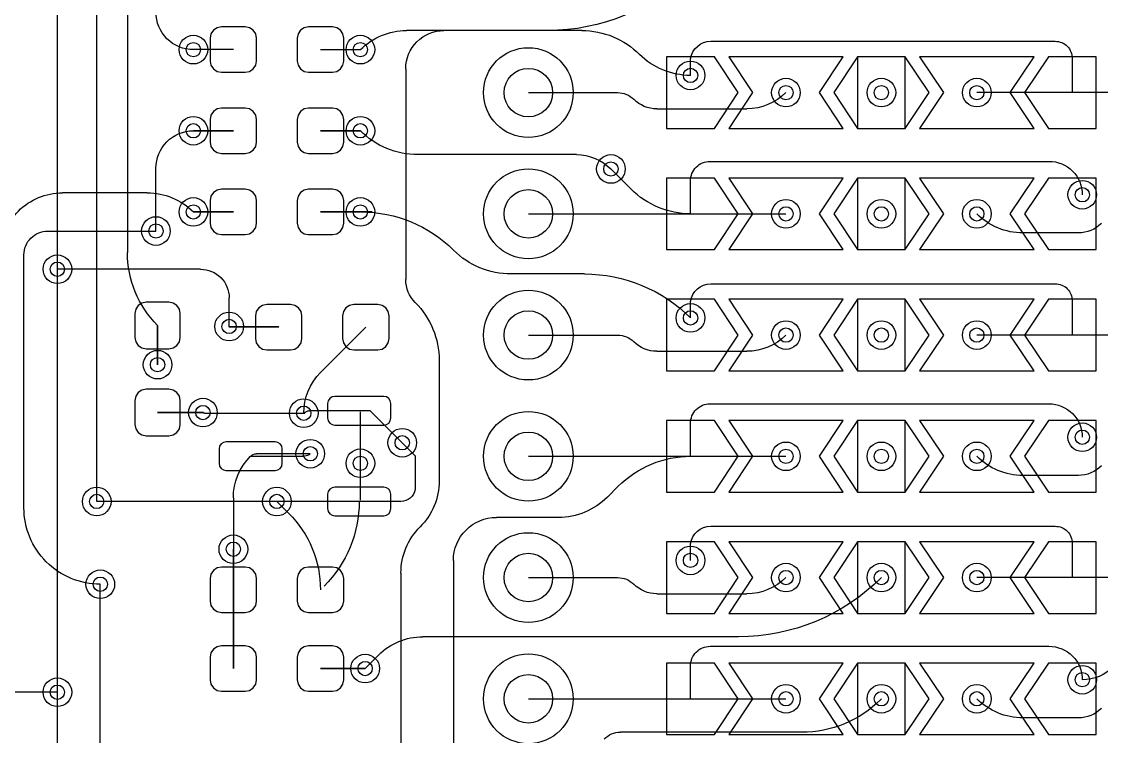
# Model space of a CAD drawing. Header units: millimetres. Extents: x -220 to 263, y -14 to 135.
# Drawn here: x -69.67 to -47.04, y 77.91 to 92.89 of the extents above; entities that cross this region are included whole.
import ezdxf

# ---------------------------------------------------------------- set-up
doc = ezdxf.new("R2010")
doc.units = ezdxf.units.MM
doc.layers.add('livello 8', color=18, linetype='Continuous', lineweight=25, true_color=0x000000)
doc.layers.add('livello 9', color=18, linetype='Continuous', lineweight=25, true_color=0x000000)

msp = doc.modelspace()

# ---------------------------------------------------------------- linework, layer by layer
at = {"layer": 'livello 8', "color": 163, "true_color": 0x4d7fc4, "flags": 128}
for points in [[(-68.923, 78.837), (-68.923, 106.899)], [(-68.098, 86.734), (-68.098, 105.724)], [(-67.456, 95.465), (-67.456, 88.051)], [(-65.723, 92.061), (-65.704, 91.971), (-65.653, 91.894), (-65.576, 91.842), (-65.485, 91.824), (-64.985, 91.824), (-64.894, 91.842), (-64.817, 91.894), (-64.766, 91.971), (-64.748, 92.061), (-64.748, 92.536), (-64.766, 92.627), (-64.817, 92.704), (-64.894, 92.756), (-64.985, 92.774), (-65.485, 92.774), (-65.576, 92.756), (-65.653, 92.704), (-65.704, 92.627), (-65.723, 92.536), (-65.723, 92.061)], [(-63.898, 92.061), (-63.879, 91.971), (-63.828, 91.894), (-63.751, 91.842), (-63.66, 91.824), (-63.16, 91.824), (-63.069, 91.842), (-62.992, 91.894), (-62.941, 91.971), (-62.923, 92.061), (-62.923, 92.536), (-62.941, 92.627), (-62.992, 92.704), (-63.069, 92.756), (-63.16, 92.774), (-63.66, 92.774), (-63.751, 92.756), (-63.828, 92.704), (-63.879, 92.627), (-63.898, 92.536), (-63.898, 92.061)], [(-58.648, 92.699), (-60.823, 92.699)], [(-65.235, 92.299), (-66.073, 92.299)], [(-63.41, 92.299), (-62.573, 92.299)], [(-54.655, 91.399), (-55.155, 92.149), (-56.155, 92.149), (-56.155, 90.649), (-55.155, 90.649), (-54.655, 91.399)], [(-54.355, 91.399), (-54.855, 90.649), (-52.455, 90.649), (-52.955, 91.399), (-52.455, 92.149), (-54.855, 92.149), (-54.355, 91.399)], [(-52.655, 91.399), (-52.155, 90.649), (-51.155, 90.649), (-51.155, 92.149), (-52.155, 92.149), (-52.655, 91.399)], [(-61.623, 91.899), (-61.623, 87.482)], [(-43.813, 91.399), (-49.655, 91.399)], [(-65.723, 90.361), (-65.704, 90.271), (-65.653, 90.194), (-65.576, 90.142), (-65.485, 90.124), (-64.985, 90.124), (-64.894, 90.142), (-64.817, 90.194), (-64.766, 90.271), (-64.748, 90.361), (-64.748, 90.836), (-64.766, 90.927), (-64.817, 91.004), (-64.894, 91.056), (-64.985, 91.074), (-65.485, 91.074), (-65.576, 91.056), (-65.653, 91.004), (-65.704, 90.927), (-65.723, 90.836), (-65.723, 90.361)], [(-63.898, 90.361), (-63.879, 90.271), (-63.828, 90.194), (-63.751, 90.142), (-63.66, 90.124), (-63.16, 90.124), (-63.069, 90.142), (-62.992, 90.194), (-62.941, 90.271), (-62.923, 90.361), (-62.923, 90.836), (-62.941, 90.927), (-62.992, 91.004), (-63.069, 91.056), (-63.16, 91.074), (-63.66, 91.074), (-63.751, 91.056), (-63.828, 91.004), (-63.879, 90.927), (-63.898, 90.836), (-63.898, 90.361)], [(-66.073, 90.599), (-65.235, 90.599)], [(-62.573, 90.599), (-63.41, 90.599)], [(-55.245, 89.959), (-48.145, 89.959)], [(-66.857, 88.499), (-66.857, 89.814)], [(-56.897, 89.374), (-57.323, 89.799)], [(-54.655, 88.859), (-55.155, 89.609), (-56.155, 89.609), (-56.155, 88.109), (-55.155, 88.109), (-54.655, 88.859)], [(-54.355, 88.859), (-54.855, 88.109), (-52.455, 88.109), (-52.955, 88.859), (-52.455, 89.609), (-54.855, 89.609), (-54.355, 88.859)], [(-52.655, 88.859), (-52.155, 88.109), (-51.155, 88.109), (-51.155, 89.609), (-52.155, 89.609), (-52.655, 88.859)], [(-55.655, 88.859), (-55.655, 89.549)], [(-65.723, 88.661), (-65.704, 88.571), (-65.653, 88.494), (-65.576, 88.442), (-65.485, 88.424), (-64.985, 88.424), (-64.894, 88.442), (-64.817, 88.494), (-64.766, 88.571), (-64.748, 88.661), (-64.748, 89.136), (-64.766, 89.227), (-64.817, 89.304), (-64.894, 89.356), (-64.985, 89.374), (-65.485, 89.374), (-65.576, 89.356), (-65.653, 89.304), (-65.704, 89.227), (-65.723, 89.136), (-65.723, 88.661)], [(-63.898, 88.661), (-63.879, 88.571), (-63.828, 88.494), (-63.751, 88.442), (-63.66, 88.424), (-63.16, 88.424), (-63.069, 88.442), (-62.992, 88.494), (-62.941, 88.571), (-62.923, 88.661), (-62.923, 89.136), (-62.941, 89.227), (-62.992, 89.304), (-63.069, 89.356), (-63.16, 89.374), (-63.66, 89.374), (-63.751, 89.356), (-63.828, 89.304), (-63.879, 89.227), (-63.898, 89.136), (-63.898, 88.661)], [(-65.235, 88.899), (-66.073, 88.899)], [(-63.41, 88.899), (-62.573, 88.899)], [(-47.527, 88.459), (-48.689, 88.459)], [(-66.585, 86.033), (-66.494, 86.051), (-66.417, 86.103), (-66.366, 86.18), (-66.348, 86.271), (-66.348, 86.771), (-66.366, 86.862), (-66.417, 86.939), (-66.494, 86.99), (-66.585, 87.008), (-67.06, 87.008), (-67.151, 86.99), (-67.228, 86.939), (-67.279, 86.862), (-67.298, 86.771), (-67.298, 86.271), (-67.279, 86.18), (-67.228, 86.103), (-67.151, 86.051), (-67.06, 86.033), (-66.585, 86.033)], [(-63.798, 86.721), (-63.816, 86.812), (-63.867, 86.889), (-63.944, 86.94), (-64.035, 86.958), (-64.535, 86.958), (-64.626, 86.94), (-64.703, 86.889), (-64.754, 86.812), (-64.773, 86.721), (-64.773, 86.246), (-64.754, 86.155), (-64.703, 86.078), (-64.626, 86.026), (-64.535, 86.008), (-64.035, 86.008), (-63.944, 86.026), (-63.867, 86.078), (-63.816, 86.155), (-63.798, 86.246), (-63.798, 86.721)], [(-61.973, 86.721), (-61.991, 86.812), (-62.042, 86.889), (-62.119, 86.94), (-62.21, 86.958), (-62.71, 86.958), (-62.801, 86.94), (-62.878, 86.889), (-62.929, 86.812), (-62.948, 86.721), (-62.948, 86.246), (-62.929, 86.155), (-62.878, 86.078), (-62.801, 86.026), (-62.71, 86.008), (-62.21, 86.008), (-62.119, 86.026), (-62.042, 86.078), (-61.991, 86.155), (-61.973, 86.246), (-61.973, 86.721)], [(-54.655, 86.319), (-55.155, 87.069), (-56.155, 87.069), (-56.155, 85.569), (-55.155, 85.569), (-54.655, 86.319)], [(-54.355, 86.319), (-54.855, 85.569), (-52.455, 85.569), (-52.955, 86.319), (-52.455, 87.069), (-54.855, 87.069), (-54.355, 86.319)], [(-52.655, 86.319), (-52.155, 85.569), (-51.155, 85.569), (-51.155, 87.069), (-52.155, 87.069), (-52.655, 86.319)], [(-68.098, 86.733), (-68.098, 86.734)], [(-68.098, 82.833), (-68.098, 86.733)], [(-66.823, 86.521), (-66.823, 85.699)], [(-65.323, 86.499), (-64.301, 86.499)], [(-62.46, 86.483), (-63.406, 85.538)], [(-43.813, 86.319), (-49.655, 86.319)], [(-60.923, 85.792), (-60.923, 83.265)], [(-66.585, 84.208), (-66.494, 84.226), (-66.417, 84.278), (-66.366, 84.355), (-66.348, 84.446), (-66.348, 84.946), (-66.366, 85.037), (-66.417, 85.114), (-66.494, 85.165), (-66.585, 85.183), (-67.06, 85.183), (-67.151, 85.165), (-67.228, 85.114), (-67.279, 85.037), (-67.298, 84.946), (-67.298, 84.446), (-67.279, 84.355), (-67.228, 84.278), (-67.151, 84.226), (-67.06, 84.208), (-66.585, 84.208)], [(-61.935, 84.883), (-61.946, 84.941), (-61.979, 84.989), (-62.028, 85.022), (-62.085, 85.033), (-63.11, 85.033), (-63.167, 85.022), (-63.216, 84.989), (-63.249, 84.941), (-63.26, 84.883), (-63.26, 84.583), (-63.249, 84.526), (-63.216, 84.477), (-63.167, 84.445), (-63.11, 84.433), (-62.085, 84.433), (-62.028, 84.445), (-61.979, 84.477), (-61.946, 84.526), (-61.935, 84.583), (-61.935, 84.883)], [(-55.245, 84.879), (-48.145, 84.879)], [(-66.823, 84.696), (-65.873, 84.696)], [(-65.842, 84.683), (-63.735, 84.683)], [(-62.573, 83.633), (-62.573, 84.708)], [(-54.655, 83.779), (-55.155, 84.529), (-56.155, 84.529), (-56.155, 83.029), (-55.155, 83.029), (-54.655, 83.779)], [(-55.655, 83.779), (-55.655, 84.469)], [(-54.355, 83.779), (-54.855, 83.029), (-52.455, 83.029), (-52.955, 83.779), (-52.455, 84.529), (-54.855, 84.529), (-54.355, 83.779)], [(-52.655, 83.779), (-52.155, 83.029), (-51.155, 83.029), (-51.155, 84.529), (-52.155, 84.529), (-52.655, 83.779)], [(-64.21, 83.933), (-64.221, 83.991), (-64.254, 84.039), (-64.303, 84.072), (-64.36, 84.083), (-65.385, 84.083), (-65.442, 84.072), (-65.491, 84.039), (-65.524, 83.991), (-65.535, 83.933), (-65.535, 83.633), (-65.524, 83.576), (-65.491, 83.527), (-65.442, 83.495), (-65.385, 83.483), (-64.36, 83.483), (-64.303, 83.495), (-64.254, 83.527), (-64.221, 83.576), (-64.21, 83.633), (-64.21, 83.933)], [(-61.696, 84.063), (-61.424, 83.791)], [(-63.623, 83.833), (-64.752, 83.833)], [(-61.424, 83.791), (-61.424, 83.086)], [(-47.527, 83.379), (-48.689, 83.379)], [(-61.935, 82.983), (-61.946, 83.041), (-61.979, 83.089), (-62.028, 83.122), (-62.085, 83.133), (-63.11, 83.133), (-63.167, 83.122), (-63.216, 83.089), (-63.249, 83.041), (-63.26, 82.983), (-63.26, 82.683), (-63.249, 82.626), (-63.216, 82.577), (-63.167, 82.545), (-63.11, 82.533), (-62.085, 82.533), (-62.028, 82.545), (-61.979, 82.577), (-61.946, 82.626), (-61.935, 82.683), (-61.935, 82.983)], [(-57.17, 83.151), (-57.398, 82.923)], [(-65.235, 82.908), (-65.235, 81.833)], [(-64.073, 82.584), (-64.323, 82.833)], [(-61.723, 82.833), (-62.598, 82.833)], [(-58.423, 82.499), (-59.723, 82.499)], [(-54.655, 81.239), (-55.155, 81.989), (-56.155, 81.989), (-56.155, 80.489), (-55.155, 80.489), (-54.655, 81.239)], [(-54.355, 81.239), (-54.855, 80.489), (-52.455, 80.489), (-52.955, 81.239), (-52.455, 81.989), (-54.855, 81.989), (-54.355, 81.239)], [(-52.655, 81.239), (-52.155, 80.489), (-51.155, 80.489), (-51.155, 81.989), (-52.155, 81.989), (-52.655, 81.239)], [(-65.235, 81.833), (-65.235, 80.983)], [(-60.623, 81.599), (-60.623, 58.999)], [(-65.723, 80.746), (-65.704, 80.655), (-65.653, 80.578), (-65.576, 80.526), (-65.485, 80.508), (-64.985, 80.508), (-64.894, 80.526), (-64.817, 80.578), (-64.766, 80.655), (-64.748, 80.746), (-64.748, 81.221), (-64.766, 81.312), (-64.817, 81.389), (-64.894, 81.44), (-64.985, 81.458), (-65.485, 81.458), (-65.576, 81.44), (-65.653, 81.389), (-65.704, 81.312), (-65.723, 81.221), (-65.723, 80.746)], [(-63.898, 80.746), (-63.879, 80.655), (-63.828, 80.578), (-63.751, 80.526), (-63.66, 80.508), (-63.16, 80.508), (-63.069, 80.526), (-62.992, 80.578), (-62.941, 80.655), (-62.923, 80.746), (-62.923, 81.221), (-62.941, 81.312), (-62.992, 81.389), (-63.069, 81.44), (-63.16, 81.458), (-63.66, 81.458), (-63.751, 81.44), (-63.828, 81.389), (-63.879, 81.312), (-63.898, 81.221), (-63.898, 80.746)], [(-61.723, 81.333), (-61.723, 73.499)], [(-43.813, 81.239), (-49.655, 81.239)], [(-68.023, 41.709), (-68.023, 81.099)], [(-65.235, 80.983), (-65.235, 79.333)], [(-65.723, 79.096), (-65.704, 79.005), (-65.653, 78.928), (-65.576, 78.876), (-65.485, 78.858), (-64.985, 78.858), (-64.894, 78.876), (-64.817, 78.928), (-64.766, 79.005), (-64.748, 79.096), (-64.748, 79.571), (-64.766, 79.662), (-64.817, 79.739), (-64.894, 79.79), (-64.985, 79.808), (-65.485, 79.808), (-65.576, 79.79), (-65.653, 79.739), (-65.704, 79.662), (-65.723, 79.571), (-65.723, 79.096)], [(-63.898, 79.096), (-63.879, 79.005), (-63.828, 78.928), (-63.751, 78.876), (-63.66, 78.858), (-63.16, 78.858), (-63.069, 78.876), (-62.992, 78.928), (-62.941, 79.005), (-62.923, 79.096), (-62.923, 79.571), (-62.941, 79.662), (-62.992, 79.739), (-63.069, 79.79), (-63.16, 79.808), (-63.66, 79.808), (-63.751, 79.79), (-63.828, 79.739), (-63.879, 79.662), (-63.898, 79.571), (-63.898, 79.096)], [(-55.245, 79.799), (-48.145, 79.799)], [(-54.655, 78.699), (-55.155, 79.449), (-56.155, 79.449), (-56.155, 77.949), (-55.155, 77.949), (-54.655, 78.699)], [(-54.355, 78.699), (-54.855, 77.949), (-52.455, 77.949), (-52.955, 78.699), (-52.455, 79.449), (-54.855, 79.449), (-54.355, 78.699)], [(-52.655, 78.699), (-52.155, 77.949), (-51.155, 77.949), (-51.155, 79.449), (-52.155, 79.449), (-52.655, 78.699)], [(-62.473, 79.333), (-63.41, 79.333)], [(-55.655, 78.699), (-55.655, 79.389)], [(-68.923, 68.849), (-68.923, 78.837)], [(-47.527, 78.299), (-48.689, 78.299)]]:
    msp.add_lwpolyline(points, dxfattribs=at)
for points in [[(-55.655, 93.939, -0.198912), (-58.648, 92.699)], [(-66.073, 92.299, -0.414214), (-66.856, 93.083)], [(-61.623, 91.899, -0.414214), (-60.823, 92.699)], [(-66.857, 89.814, -0.414214), (-66.073, 90.599)], [(-55.655, 89.549, -0.414214), (-55.245, 89.959)], [(-48.145, 89.959, -0.414214), (-47.445, 89.259)], [(-55.655, 88.859, -0.198909), (-56.897, 89.374)], [(-48.689, 88.459, -0.198913), (-49.655, 88.859)], [(-47.045, 88.659, -0.19891), (-47.527, 88.459)], [(-66.822, 86.521, -0.198922), (-67.456, 88.051)], [(-61.423, 86.999, -0.198878), (-61.623, 87.482)], [(-61.422, 86.999, -0.198906), (-60.923, 85.792)], [(-64.301, 86.499, -0.414214), (-64.285, 86.483)], [(-63.759, 84.683, -0.198913), (-63.406, 85.538)], [(-55.655, 84.469, -0.414214), (-55.245, 84.879)], [(-48.145, 84.879, -0.414214), (-47.445, 84.179)], [(-65.842, 84.683, -0.198936), (-65.873, 84.696)], [(-65.872, 84.696, -0.414214), (-65.862, 84.706)], [(-65.235, 82.908, -0.198914), (-64.873, 83.783)], [(-64.872, 83.783, -0.19891), (-64.752, 83.833)], [(-57.17, 83.151, -0.198913), (-55.655, 83.779)], [(-48.689, 83.379, -0.198913), (-49.655, 83.779)], [(-47.045, 83.579, -0.19891), (-47.527, 83.379)], [(-61.424, 83.086, -0.362572), (-61.723, 82.833)], [(-60.922, 83.265, -0.198921), (-61.323, 82.299)], [(-57.398, 82.923, -0.198926), (-58.423, 82.499)], [(-64.073, 82.584, -0.198913), (-63.41, 80.983)], [(-60.623, 81.599, -0.414214), (-59.723, 82.499)], [(-61.723, 81.333, -0.198913), (-61.323, 82.299)], [(-55.655, 79.389, -0.414214), (-55.245, 79.799)], [(-48.145, 79.799, -0.414214), (-47.445, 79.099)], [(-48.689, 78.299, -0.198913), (-49.655, 78.699)], [(-47.045, 78.499, -0.19891), (-47.527, 78.299)]]:
    msp.add_lwpolyline(points, format="xyb", dxfattribs=at)
at = {"layer": 'livello 8', "color": 7, "true_color": 0xececec}
for centre in [(-66.073, 92.299), (-62.573, 92.299), (-55.655, 91.759), (-53.655, 91.399), (-51.655, 91.399), (-49.655, 91.399), (-66.073, 90.599), (-62.573, 90.599), (-57.323, 89.799), (-47.445, 89.259), (-66.073, 88.899), (-62.573, 88.899), (-53.655, 88.859), (-51.655, 88.859), (-49.655, 88.859), (-66.857, 88.499), (-68.923, 87.699), (-55.655, 86.679), (-65.323, 86.499), (-53.655, 86.319), (-51.655, 86.319), (-49.655, 86.319), (-66.823, 85.699), (-65.873, 84.696), (-63.76, 84.683), (-47.445, 84.179), (-61.696, 84.063), (-63.623, 83.833), (-53.655, 83.779), (-51.655, 83.779), (-49.655, 83.779), (-62.573, 83.633), (-68.098, 82.833), (-64.323, 82.833), (-65.235, 81.833), (-55.655, 81.599), (-53.655, 81.239), (-51.655, 81.239), (-49.655, 81.239), (-68.023, 81.099), (-62.473, 79.333), (-47.445, 79.099), (-68.923, 78.837), (-53.655, 78.699), (-51.655, 78.699), (-49.655, 78.699)]:
    msp.add_circle(centre, 0.3, dxfattribs=at)
at = {"layer": 'livello 8', "color": 7}
for centre, radius in [((-66.073, 92.299), 0.15), ((-62.573, 92.299), 0.15), ((-59.053, 91.399), 0.508), ((-55.655, 91.759), 0.15), ((-53.655, 91.399), 0.15), ((-51.655, 91.399), 0.15), ((-49.655, 91.399), 0.15), ((-66.073, 90.599), 0.15), ((-62.573, 90.599), 0.15), ((-57.323, 89.799), 0.15), ((-47.445, 89.259), 0.15), ((-59.053, 88.859), 0.508), ((-66.073, 88.899), 0.15), ((-62.573, 88.899), 0.15), ((-53.655, 88.859), 0.15), ((-51.655, 88.859), 0.15), ((-49.655, 88.859), 0.15), ((-66.857, 88.499), 0.15), ((-68.923, 87.699), 0.15), ((-59.053, 86.319), 0.508), ((-55.655, 86.679), 0.15), ((-65.323, 86.499), 0.15), ((-53.655, 86.319), 0.15), ((-51.655, 86.319), 0.15), ((-49.655, 86.319), 0.15), ((-66.823, 85.699), 0.15), ((-65.873, 84.696), 0.15), ((-63.76, 84.683), 0.15), ((-61.696, 84.063), 0.15), ((-59.053, 83.779), 0.508), ((-47.445, 84.179), 0.15), ((-63.623, 83.833), 0.15), ((-62.573, 83.633), 0.15), ((-53.655, 83.779), 0.15), ((-51.655, 83.779), 0.15), ((-49.655, 83.779), 0.15), ((-68.098, 82.833), 0.15), ((-64.323, 82.833), 0.15), ((-65.235, 81.833), 0.15), ((-59.053, 81.239), 0.508), ((-55.655, 81.599), 0.15), ((-68.023, 81.099), 0.15), ((-53.655, 81.239), 0.15), ((-51.655, 81.239), 0.15), ((-49.655, 81.239), 0.15), ((-62.473, 79.333), 0.15), ((-59.053, 78.699), 0.508), ((-47.445, 79.099), 0.15), ((-68.923, 78.837), 0.15), ((-53.655, 78.699), 0.15), ((-51.655, 78.699), 0.15), ((-49.655, 78.699), 0.15)]:
    msp.add_circle(centre, radius, dxfattribs=at)
at = {"layer": 'livello 8', "color": 163, "true_color": 0x4d7fc4}
for centre in [(-59.053, 91.399), (-59.053, 88.859), (-59.053, 86.319), (-59.053, 83.779), (-59.053, 81.239), (-59.053, 78.699)]:
    msp.add_circle(centre, 0.94, dxfattribs=at)
at = {"layer": 'livello 9', "color": 22, "true_color": 0xc83434, "flags": 128}
for points in [[(-65.723, 92.061), (-65.704, 91.971), (-65.653, 91.894), (-65.576, 91.842), (-65.485, 91.824), (-64.985, 91.824), (-64.894, 91.842), (-64.817, 91.894), (-64.766, 91.971), (-64.748, 92.061), (-64.748, 92.536), (-64.766, 92.627), (-64.817, 92.704), (-64.894, 92.756), (-64.985, 92.774), (-65.485, 92.774), (-65.576, 92.756), (-65.653, 92.704), (-65.704, 92.627), (-65.723, 92.536), (-65.723, 92.061)], [(-63.898, 92.061), (-63.879, 91.971), (-63.828, 91.894), (-63.751, 91.842), (-63.66, 91.824), (-63.16, 91.824), (-63.069, 91.842), (-62.992, 91.894), (-62.941, 91.971), (-62.923, 92.061), (-62.923, 92.536), (-62.941, 92.627), (-62.992, 92.704), (-63.069, 92.756), (-63.16, 92.774), (-63.66, 92.774), (-63.751, 92.756), (-63.828, 92.704), (-63.879, 92.627), (-63.898, 92.536), (-63.898, 92.061)], [(-57.93, 92.699), (-61.607, 92.699)], [(-55.23, 92.474), (-48.012, 92.474)], [(-65.235, 92.299), (-66.073, 92.299)], [(-63.41, 92.299), (-62.573, 92.299)], [(-55.653, 91.76), (-55.653, 92.105)], [(-50.655, 91.399), (-51.155, 92.149), (-52.155, 92.149), (-52.155, 90.649), (-51.155, 90.649), (-50.655, 91.399)], [(-50.355, 91.399), (-50.855, 90.649), (-48.455, 90.649), (-48.955, 91.399), (-48.455, 92.149), (-50.855, 92.149), (-50.355, 91.399)], [(-48.655, 91.399), (-48.155, 90.649), (-47.155, 90.649), (-47.155, 92.149), (-48.155, 92.149), (-48.655, 91.399)], [(-47.655, 92.116), (-47.655, 91.399)], [(-55.655, 91.759), (-55.66, 91.759)], [(-55.655, 91.759), (-55.653, 91.76)], [(-59.053, 91.399), (-57.182, 91.399)], [(-65.723, 90.361), (-65.704, 90.271), (-65.653, 90.194), (-65.576, 90.142), (-65.485, 90.124), (-64.985, 90.124), (-64.894, 90.142), (-64.817, 90.194), (-64.766, 90.271), (-64.748, 90.361), (-64.748, 90.836), (-64.766, 90.927), (-64.817, 91.004), (-64.894, 91.056), (-64.985, 91.074), (-65.485, 91.074), (-65.576, 91.056), (-65.653, 91.004), (-65.704, 90.927), (-65.723, 90.836), (-65.723, 90.361)], [(-63.898, 90.361), (-63.879, 90.271), (-63.828, 90.194), (-63.751, 90.142), (-63.66, 90.124), (-63.16, 90.124), (-63.069, 90.142), (-62.992, 90.194), (-62.941, 90.271), (-62.923, 90.361), (-62.923, 90.836), (-62.941, 90.927), (-62.992, 91.004), (-63.069, 91.056), (-63.16, 91.074), (-63.66, 91.074), (-63.751, 91.056), (-63.828, 91.004), (-63.879, 90.927), (-63.898, 90.836), (-63.898, 90.361)], [(-56.362, 91.059), (-55.145, 91.059)], [(-55.145, 91.059), (-54.475, 91.059)], [(-65.235, 90.599), (-66.073, 90.599)], [(-63.41, 90.599), (-62.573, 90.599)], [(-58.047, 90.099), (-61.365, 90.099)], [(-50.655, 88.859), (-51.155, 89.609), (-52.155, 89.609), (-52.155, 88.109), (-51.155, 88.109), (-50.655, 88.859)], [(-50.355, 88.859), (-50.855, 88.109), (-48.455, 88.109), (-48.955, 88.859), (-48.455, 89.609), (-50.855, 89.609), (-50.355, 88.859)], [(-48.655, 88.859), (-48.155, 88.109), (-47.155, 88.109), (-47.155, 89.609), (-48.155, 89.609), (-48.655, 88.859)], [(-67.038, 89.299), (-68.816, 89.299)], [(-65.723, 88.661), (-65.704, 88.571), (-65.653, 88.494), (-65.576, 88.442), (-65.485, 88.424), (-64.985, 88.424), (-64.894, 88.442), (-64.817, 88.494), (-64.766, 88.571), (-64.748, 88.661), (-64.748, 89.136), (-64.766, 89.227), (-64.817, 89.304), (-64.894, 89.356), (-64.985, 89.374), (-65.485, 89.374), (-65.576, 89.356), (-65.653, 89.304), (-65.704, 89.227), (-65.723, 89.136), (-65.723, 88.661)], [(-63.898, 88.661), (-63.879, 88.571), (-63.828, 88.494), (-63.751, 88.442), (-63.66, 88.424), (-63.16, 88.424), (-63.069, 88.442), (-62.992, 88.494), (-62.941, 88.571), (-62.923, 88.661), (-62.923, 89.136), (-62.941, 89.227), (-62.992, 89.304), (-63.069, 89.356), (-63.16, 89.374), (-63.66, 89.374), (-63.751, 89.356), (-63.828, 89.304), (-63.879, 89.227), (-63.898, 89.136), (-63.898, 88.661)], [(-66.073, 88.899), (-65.235, 88.899)], [(-62.573, 88.899), (-63.41, 88.899)], [(-62.554, 88.899), (-62.573, 88.899)], [(-62.323, 88.899), (-62.573, 88.899)], [(-59.053, 88.859), (-53.655, 88.859)], [(-69.123, 88.499), (-66.857, 88.499)], [(-69.623, 82.699), (-69.623, 87.999)], [(-65.923, 87.699), (-68.923, 87.699)], [(-57.876, 87.599), (-59.415, 87.599)], [(-55.23, 87.394), (-48.012, 87.394)], [(-66.585, 86.033), (-66.494, 86.051), (-66.417, 86.103), (-66.366, 86.18), (-66.348, 86.271), (-66.348, 86.771), (-66.366, 86.862), (-66.417, 86.939), (-66.494, 86.99), (-66.585, 87.008), (-67.06, 87.008), (-67.151, 86.99), (-67.228, 86.939), (-67.279, 86.862), (-67.298, 86.771), (-67.298, 86.271), (-67.279, 86.18), (-67.228, 86.103), (-67.151, 86.051), (-67.06, 86.033), (-66.585, 86.033)], [(-65.323, 86.499), (-65.323, 87.099)], [(-63.798, 86.721), (-63.816, 86.812), (-63.867, 86.889), (-63.944, 86.94), (-64.035, 86.958), (-64.535, 86.958), (-64.626, 86.94), (-64.703, 86.889), (-64.754, 86.812), (-64.773, 86.721), (-64.773, 86.246), (-64.754, 86.155), (-64.703, 86.078), (-64.626, 86.026), (-64.535, 86.008), (-64.035, 86.008), (-63.944, 86.026), (-63.867, 86.078), (-63.816, 86.155), (-63.798, 86.246), (-63.798, 86.721)], [(-61.973, 86.721), (-61.991, 86.812), (-62.042, 86.889), (-62.119, 86.94), (-62.21, 86.958), (-62.71, 86.958), (-62.801, 86.94), (-62.878, 86.889), (-62.929, 86.812), (-62.948, 86.721), (-62.948, 86.246), (-62.929, 86.155), (-62.878, 86.078), (-62.801, 86.026), (-62.71, 86.008), (-62.21, 86.008), (-62.119, 86.026), (-62.042, 86.078), (-61.991, 86.155), (-61.973, 86.246), (-61.973, 86.721)], [(-55.653, 86.68), (-55.653, 87.025)], [(-50.655, 86.319), (-51.155, 87.069), (-52.155, 87.069), (-52.155, 85.569), (-51.155, 85.569), (-50.655, 86.319)], [(-50.355, 86.319), (-50.855, 85.569), (-48.455, 85.569), (-48.955, 86.319), (-48.455, 87.069), (-50.855, 87.069), (-50.355, 86.319)], [(-48.655, 86.319), (-48.155, 85.569), (-47.155, 85.569), (-47.155, 87.069), (-48.155, 87.069), (-48.655, 86.319)], [(-47.655, 87.036), (-47.655, 86.319)], [(-55.655, 86.679), (-55.653, 86.68)], [(-66.823, 85.699), (-66.823, 86.521)], [(-64.285, 86.483), (-65.307, 86.483)], [(-62.46, 86.483), (-63.406, 85.538)], [(-59.053, 86.319), (-57.182, 86.319)], [(-56.362, 85.979), (-55.145, 85.979)], [(-55.145, 85.979), (-54.475, 85.979)], [(-66.585, 84.208), (-66.494, 84.226), (-66.417, 84.278), (-66.366, 84.355), (-66.348, 84.446), (-66.348, 84.946), (-66.366, 85.037), (-66.417, 85.114), (-66.494, 85.165), (-66.585, 85.183), (-67.06, 85.183), (-67.151, 85.165), (-67.228, 85.114), (-67.279, 85.037), (-67.298, 84.946), (-67.298, 84.446), (-67.279, 84.355), (-67.228, 84.278), (-67.151, 84.226), (-67.06, 84.208), (-66.585, 84.208)], [(-61.935, 84.883), (-61.946, 84.941), (-61.979, 84.989), (-62.028, 85.022), (-62.085, 85.033), (-63.11, 85.033), (-63.167, 85.022), (-63.216, 84.989), (-63.249, 84.941), (-63.26, 84.883), (-63.26, 84.583), (-63.249, 84.526), (-63.216, 84.477), (-63.167, 84.445), (-63.11, 84.433), (-62.085, 84.433), (-62.028, 84.445), (-61.979, 84.477), (-61.946, 84.526), (-61.935, 84.583), (-61.935, 84.883)], [(-65.873, 84.696), (-66.823, 84.696)], [(-62.598, 84.733), (-63.639, 84.733)], [(-62.366, 84.733), (-62.598, 84.733)], [(-61.696, 84.063), (-62.366, 84.733)], [(-50.655, 83.779), (-51.155, 84.529), (-52.155, 84.529), (-52.155, 83.029), (-51.155, 83.029), (-50.655, 83.779)], [(-50.355, 83.779), (-50.855, 83.029), (-48.455, 83.029), (-48.955, 83.779), (-48.455, 84.529), (-50.855, 84.529), (-50.355, 83.779)], [(-48.655, 83.779), (-48.155, 83.029), (-47.155, 83.029), (-47.155, 84.529), (-48.155, 84.529), (-48.655, 83.779)], [(-64.21, 83.933), (-64.221, 83.991), (-64.254, 84.039), (-64.303, 84.072), (-64.36, 84.083), (-65.385, 84.083), (-65.442, 84.072), (-65.491, 84.039), (-65.524, 83.991), (-65.535, 83.933), (-65.535, 83.633), (-65.524, 83.576), (-65.491, 83.527), (-65.442, 83.495), (-65.385, 83.483), (-64.36, 83.483), (-64.303, 83.495), (-64.254, 83.527), (-64.221, 83.576), (-64.21, 83.633), (-64.21, 83.933)], [(-64.873, 83.783), (-63.743, 83.783)], [(-59.053, 83.779), (-53.655, 83.779)], [(-62.573, 82.858), (-62.573, 83.633)], [(-61.935, 82.983), (-61.946, 83.041), (-61.979, 83.089), (-62.028, 83.122), (-62.085, 83.133), (-63.11, 83.133), (-63.167, 83.122), (-63.216, 83.089), (-63.249, 83.041), (-63.26, 82.983), (-63.26, 82.683), (-63.249, 82.626), (-63.216, 82.577), (-63.167, 82.545), (-63.11, 82.533), (-62.085, 82.533), (-62.028, 82.545), (-61.979, 82.577), (-61.946, 82.626), (-61.935, 82.683), (-61.935, 82.983)], [(-62.598, 82.833), (-68.098, 82.833)], [(-55.23, 82.314), (-48.012, 82.314)], [(-55.653, 81.6), (-55.653, 81.945)], [(-50.655, 81.239), (-51.155, 81.989), (-52.155, 81.989), (-52.155, 80.489), (-51.155, 80.489), (-50.655, 81.239)], [(-50.355, 81.239), (-50.855, 80.489), (-48.455, 80.489), (-48.955, 81.239), (-48.455, 81.989), (-50.855, 81.989), (-50.355, 81.239)], [(-48.655, 81.239), (-48.155, 80.489), (-47.155, 80.489), (-47.155, 81.989), (-48.155, 81.989), (-48.655, 81.239)], [(-47.655, 81.956), (-47.655, 81.239)], [(-65.235, 80.983), (-65.235, 81.833)], [(-55.655, 81.599), (-55.653, 81.6)], [(-65.723, 80.746), (-65.704, 80.655), (-65.653, 80.578), (-65.576, 80.526), (-65.485, 80.508), (-64.985, 80.508), (-64.894, 80.526), (-64.817, 80.578), (-64.766, 80.655), (-64.748, 80.746), (-64.748, 81.221), (-64.766, 81.312), (-64.817, 81.389), (-64.894, 81.44), (-64.985, 81.458), (-65.485, 81.458), (-65.576, 81.44), (-65.653, 81.389), (-65.704, 81.312), (-65.723, 81.221), (-65.723, 80.746)], [(-63.898, 80.746), (-63.879, 80.655), (-63.828, 80.578), (-63.751, 80.526), (-63.66, 80.508), (-63.16, 80.508), (-63.069, 80.526), (-62.992, 80.578), (-62.941, 80.655), (-62.923, 80.746), (-62.923, 81.221), (-62.941, 81.312), (-62.992, 81.389), (-63.069, 81.44), (-63.16, 81.458), (-63.66, 81.458), (-63.751, 81.44), (-63.828, 81.389), (-63.879, 81.312), (-63.898, 81.221), (-63.898, 80.746)], [(-59.053, 81.239), (-57.182, 81.239)], [(-65.235, 79.333), (-65.235, 80.983)], [(-56.362, 80.899), (-55.145, 80.899)], [(-55.145, 80.899), (-54.475, 80.899)], [(-54.648, 79.999), (-61.265, 79.999)], [(-65.723, 79.096), (-65.704, 79.005), (-65.653, 78.928), (-65.576, 78.876), (-65.485, 78.858), (-64.985, 78.858), (-64.894, 78.876), (-64.817, 78.928), (-64.766, 79.005), (-64.748, 79.096), (-64.748, 79.571), (-64.766, 79.662), (-64.817, 79.739), (-64.894, 79.79), (-64.985, 79.808), (-65.485, 79.808), (-65.576, 79.79), (-65.653, 79.739), (-65.704, 79.662), (-65.723, 79.571), (-65.723, 79.096)], [(-63.898, 79.096), (-63.879, 79.005), (-63.828, 78.928), (-63.751, 78.876), (-63.66, 78.858), (-63.16, 78.858), (-63.069, 78.876), (-62.992, 78.928), (-62.941, 79.005), (-62.923, 79.096), (-62.923, 79.571), (-62.941, 79.662), (-62.992, 79.739), (-63.069, 79.79), (-63.16, 79.808), (-63.66, 79.808), (-63.751, 79.79), (-63.828, 79.739), (-63.879, 79.662), (-63.898, 79.571), (-63.898, 79.096)], [(-62.19, 79.616), (-62.473, 79.333)], [(-50.655, 78.699), (-51.155, 79.449), (-52.155, 79.449), (-52.155, 77.949), (-51.155, 77.949), (-50.655, 78.699)], [(-50.355, 78.699), (-50.855, 77.949), (-48.455, 77.949), (-48.955, 78.699), (-48.455, 79.449), (-50.855, 79.449), (-50.355, 78.699)], [(-48.655, 78.699), (-48.155, 77.949), (-47.155, 77.949), (-47.155, 79.449), (-48.155, 79.449), (-48.655, 78.699)], [(-63.41, 79.333), (-62.473, 79.333)], [(-68.923, 78.837), (-149.123, 78.837)], [(-59.053, 78.699), (-53.655, 78.699)], [(-51.655, 78.699), (-51.67, 78.683)], [(-53.323, 77.999), (-57.123, 77.999)]]:
    msp.add_lwpolyline(points, dxfattribs=at)
for points in [[(-62.573, 92.299, -0.198913), (-61.607, 92.699)], [(-57.93, 92.699, -0.198912), (-56.723, 92.199)], [(-55.653, 92.105, -0.3721), (-55.23, 92.474)], [(-48.012, 92.474, -0.414214), (-47.655, 92.116)], [(-55.66, 91.759, -0.198928), (-56.723, 92.199)], [(-57.182, 91.399, -0.198859), (-56.845, 91.259)], [(-56.362, 91.059, -0.198948), (-56.845, 91.259)], [(-53.655, 91.399, -0.198911), (-54.475, 91.059)], [(-61.365, 90.099, -0.198927), (-62.573, 90.599)], [(-58.047, 90.099, -0.198889), (-57.323, 89.799)], [(-70.123, 87.992, -0.414214), (-68.816, 89.299)], [(-67.038, 89.299, -0.198894), (-66.073, 88.899)], [(-62.554, 88.899, -0.198903), (-60.623, 88.099)], [(-69.623, 87.999, -0.414214), (-69.123, 88.499)], [(-59.415, 87.599, -0.198927), (-60.623, 88.099)], [(-65.923, 87.699, -0.414214), (-65.323, 87.099)], [(-57.876, 87.599, -0.198904), (-55.655, 86.679)], [(-55.653, 87.025, -0.3721), (-55.23, 87.394)], [(-48.012, 87.394, -0.414214), (-47.655, 87.036)], [(-65.307, 86.483, -0.414214), (-65.323, 86.499)], [(-57.182, 86.319, -0.198859), (-56.845, 86.179)], [(-53.655, 86.319, -0.198911), (-54.475, 85.979)], [(-56.362, 85.979, -0.198948), (-56.845, 86.179)], [(-63.759, 84.683, -0.198913), (-63.406, 85.538)], [(-63.759, 84.683, -0.19891), (-63.639, 84.733)], [(-63.623, 83.833, -0.19891), (-63.743, 83.783)], [(-62.598, 82.833, -0.198913), (-63.331, 81.062)], [(-68.023, 81.099, -0.414214), (-69.623, 82.699)], [(-55.653, 81.945, -0.3721), (-55.23, 82.314)], [(-48.012, 82.314, -0.414214), (-47.655, 81.956)], [(-57.182, 81.239, -0.198859), (-56.845, 81.099)], [(-51.655, 81.239, -0.198912), (-54.648, 79.999)], [(-53.655, 81.239, -0.198911), (-54.475, 80.899)], [(-56.362, 80.899, -0.198948), (-56.845, 81.099)], [(-62.19, 79.616, -0.198912), (-61.265, 79.999)], [(-46.523, 80.021, -0.414214), (-47.445, 79.099)], [(-51.67, 78.683, -0.198912), (-53.323, 77.999)], [(-57.464, 77.858, -0.198915), (-57.123, 77.999)]]:
    msp.add_lwpolyline(points, format="xyb", dxfattribs=at)
at = {"layer": 'livello 9', "color": 7, "true_color": 0xececec}
for centre in [(-66.073, 92.299), (-62.573, 92.299), (-55.655, 91.759), (-53.655, 91.399), (-51.655, 91.399), (-49.655, 91.399), (-66.073, 90.599), (-62.573, 90.599), (-57.323, 89.799), (-47.445, 89.259), (-66.073, 88.899), (-62.573, 88.899), (-53.655, 88.859), (-51.655, 88.859), (-49.655, 88.859), (-66.857, 88.499), (-68.923, 87.699), (-55.655, 86.679), (-65.323, 86.499), (-53.655, 86.319), (-51.655, 86.319), (-49.655, 86.319), (-66.823, 85.699), (-65.873, 84.696), (-63.76, 84.683), (-47.445, 84.179), (-61.696, 84.063), (-63.623, 83.833), (-53.655, 83.779), (-51.655, 83.779), (-49.655, 83.779), (-62.573, 83.633), (-68.098, 82.833), (-64.323, 82.833), (-65.235, 81.833), (-55.655, 81.599), (-53.655, 81.239), (-51.655, 81.239), (-49.655, 81.239), (-68.023, 81.099), (-62.473, 79.333), (-47.445, 79.099), (-68.923, 78.837), (-53.655, 78.699), (-51.655, 78.699), (-49.655, 78.699)]:
    msp.add_circle(centre, 0.3, dxfattribs=at)
at = {"layer": 'livello 9', "color": 7}
for centre, radius in [((-66.073, 92.299), 0.15), ((-62.573, 92.299), 0.15), ((-59.053, 91.399), 0.508), ((-55.655, 91.759), 0.15), ((-53.655, 91.399), 0.15), ((-51.655, 91.399), 0.15), ((-49.655, 91.399), 0.15), ((-66.073, 90.599), 0.15), ((-62.573, 90.599), 0.15), ((-57.323, 89.799), 0.15), ((-47.445, 89.259), 0.15), ((-59.053, 88.859), 0.508), ((-66.073, 88.899), 0.15), ((-62.573, 88.899), 0.15), ((-53.655, 88.859), 0.15), ((-51.655, 88.859), 0.15), ((-49.655, 88.859), 0.15), ((-66.857, 88.499), 0.15), ((-68.923, 87.699), 0.15), ((-59.053, 86.319), 0.508), ((-55.655, 86.679), 0.15), ((-65.323, 86.499), 0.15), ((-53.655, 86.319), 0.15), ((-51.655, 86.319), 0.15), ((-49.655, 86.319), 0.15), ((-66.823, 85.699), 0.15), ((-65.873, 84.696), 0.15), ((-63.76, 84.683), 0.15), ((-61.696, 84.063), 0.15), ((-59.053, 83.779), 0.508), ((-47.445, 84.179), 0.15), ((-63.623, 83.833), 0.15), ((-62.573, 83.633), 0.15), ((-53.655, 83.779), 0.15), ((-51.655, 83.779), 0.15), ((-49.655, 83.779), 0.15), ((-68.098, 82.833), 0.15), ((-64.323, 82.833), 0.15), ((-65.235, 81.833), 0.15), ((-59.053, 81.239), 0.508), ((-55.655, 81.599), 0.15), ((-68.023, 81.099), 0.15), ((-53.655, 81.239), 0.15), ((-51.655, 81.239), 0.15), ((-49.655, 81.239), 0.15), ((-62.473, 79.333), 0.15), ((-59.053, 78.699), 0.508), ((-47.445, 79.099), 0.15), ((-68.923, 78.837), 0.15), ((-53.655, 78.699), 0.15), ((-51.655, 78.699), 0.15), ((-49.655, 78.699), 0.15)]:
    msp.add_circle(centre, radius, dxfattribs=at)
at = {"layer": 'livello 9', "color": 22, "true_color": 0xc83434}
for centre in [(-59.053, 91.399), (-59.053, 88.859), (-59.053, 86.319), (-59.053, 83.779), (-59.053, 81.239), (-59.053, 78.699)]:
    msp.add_circle(centre, 0.94, dxfattribs=at)

doc.saveas('drawing.dxf')
